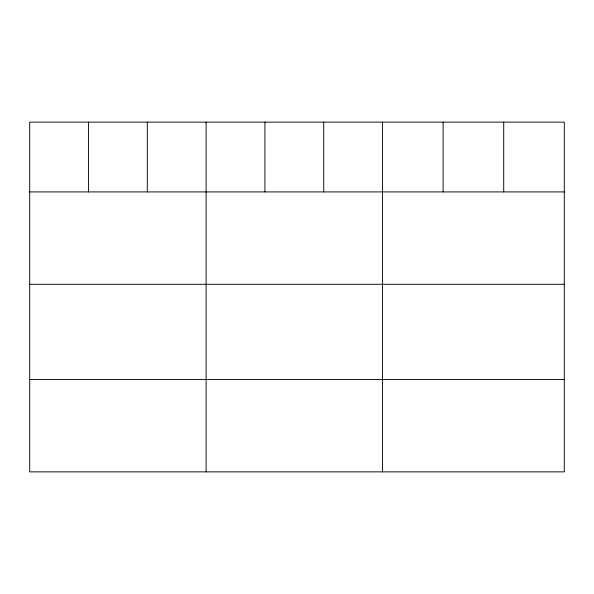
<?xml version="1.0" encoding="UTF-8"?>
<svg xmlns="http://www.w3.org/2000/svg" width="594" height="594" viewBox="0 0 594 594"><rect width="100%" height="100%" fill="white"/><g stroke="black" fill="none" stroke-linecap="round" stroke-linejoin="round"><path stroke-width="0.89" d="M564.3 191.914L564.3 471.866L29.7 471.866L29.7 122.134L564.3 122.134L564.3 191.914L29.7 191.914M29.7 284.296L564.3 284.296M29.7 379.484L564.3 379.484M503.712 122.134L503.712 191.914M443.124 122.134L443.124 191.914M382.536 122.134L382.536 471.866M323.73 122.134L323.73 191.914M264.924 122.134L264.924 191.914M206.118 122.134L206.118 471.866M147.312 122.134L147.312 191.914M88.506 122.134L88.506 191.914"/></g></svg>
